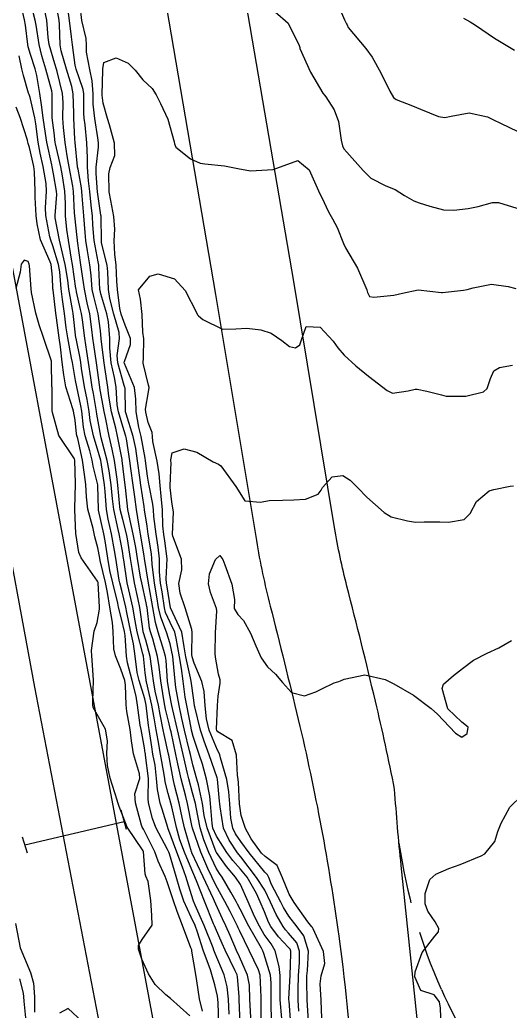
# Model space of a CAD drawing. Header units: metres. Extents: x 298520 to 308411, y 7433745 to 7450750.
# Drawn here: x 300840.9 to 300881.1, y 7447638.3 to 7447719.5 of the extents above; entities that cross this region are included whole.
import ezdxf

# ---------------------------------------------------------------- set-up
doc = ezdxf.new("R2010")
doc.units = ezdxf.units.M
doc.header["$LTSCALE"] = 10
doc.linetypes.add('DASHED', pattern=[0.75, 0.5, -0.25])
for name, color, linetype in [('Curvas de Nivel 1m', 11, 'Continuous'), ('Curvas de Nivel 5m', 15, 'Continuous'), ('Linha Férrea', 251, 'TRACKS'), ('Pórtico', 62, 'Continuous'), ('Vias Primárias', 230, 'Continuous'), ('Vias Secundárias', 230, 'DASHED')]:
    doc.layers.add(name, color=color, linetype=linetype)
doc.linetypes.add('TRACKS', pattern='A,0.15,[130,ltypeshp.shx,S=0.25,R=0,X=0,Y=0],0.15', length=0.3)

msp = doc.modelspace()

# ---------------------------------------------------------------- linework, layer by layer
at = {"layer": 'Curvas de Nivel 1m', "flags": 128}
for points, elevation in [([(300866.846, 7447721.196), (300867.56, 7447719.492), (300867.721, 7447719.182), (300867.765, 7447719.085), (300867.86, 7447718.867), (300869.299, 7447717.165), (300869.832, 7447716.447), (300870.551, 7447715.153), (300871.28, 7447713.663), (300871.568, 7447713.142), (300871.791, 7447712.967), (300873.131, 7447712.465), (300873.784, 7447712.195), (300875.276, 7447711.597), (300875.777, 7447711.499), (300876.309, 7447711.612), (300877.781, 7447711.878), (300879.274, 7447711.549), (300879.776, 7447711.318), (300880.354, 7447711.034), (300881.763, 7447710.359)], 693), ([(300858.111, 7447638.075), (300858.052, 7447639.293), (300857.945, 7447640.316), (300857.683, 7447641.299), (300856.959, 7447643.041), (300856.854, 7447643.311), (300856.786, 7447643.491), (300856.07, 7447645.319), (300855.318, 7447647.009), (300855.183, 7447647.328), (300855.01, 7447647.831), (300854.547, 7447649.335), (300854.284, 7447650.094), (300853.81, 7447651.342), (300853.083, 7447653.328), (300853.074, 7447653.35), (300852.602, 7447654.861), (300852.448, 7447655.36), (300852.224, 7447656.473), (300852.16, 7447657.364), (300852.032, 7447658.474), (300851.859, 7447659.369), (300851.757, 7447659.969), (300851.544, 7447661.374), (300851.505, 7447661.704), (300851.309, 7447663.378), (300851.2, 7447663.883), (300850.728, 7447665.385), (300850.572, 7447666.044), (300850.397, 7447667.388), (300850.26, 7447668.388), (300850.054, 7447669.392), (300849.73, 7447670.955), (300849.642, 7447671.397), (300849.307, 7447672.777), (300849.145, 7447673.402), (300849.098, 7447673.62), (300848.815, 7447675.405), (300848.713, 7447676.043), (300848.461, 7447677.409), (300848.188, 7447678.605), (300848.044, 7447679.413), (300847.945, 7447680.877), (300847.897, 7447681.415), (300847.609, 7447683.241), (300847.574, 7447683.419), (300847.44, 7447683.877), (300846.978, 7447685.427), (300846.721, 7447686.677), (300846.619, 7447687.433), (300846.454, 7447688.397), (300846.257, 7447689.439), (300846.012, 7447690.956), (300845.948, 7447691.444), (300845.888, 7447691.796), (300845.552, 7447693.398), (300845.538, 7447693.45), (300845.318, 7447695.453), (300845.271, 7447695.768), (300844.965, 7447697.456), (300844.873, 7447698.195), (300844.668, 7447699.46), (300844.367, 7447700.738), (300844.207, 7447701.464), (300843.855, 7447703.285), (300843.841, 7447703.468), (300843.971, 7447705.196), (300843.956, 7447705.467), (300843.717, 7447706.903), (300843.609, 7447707.471), (300843.579, 7447707.617), (300843.162, 7447709.476), (300843.049, 7447710.182), (300842.868, 7447711.479), (300842.712, 7447712.553), (300842.599, 7447713.482), (300842.34, 7447714.953), (300842.197, 7447715.486), (300841.83, 7447716.661), (300841.64, 7447717.292), (300841.606, 7447717.494), (300841.419, 7447719.057), (300841.334, 7447719.498), (300841.169, 7447720.205)], 689), ([(300859.897, 7447637.27), (300859.843, 7447638.326), (300859.81, 7447639.271), (300859.761, 7447640.435), (300859.606, 7447641.273), (300858.955, 7447642.752), (300858.699, 7447643.284), (300858.186, 7447644.502), (300857.827, 7447645.297), (300857.554, 7447645.867), (300857, 7447647.064), (300856.896, 7447647.311), (300856.816, 7447647.501), (300855.982, 7447649.321), (300855.052, 7447651.288), (300855.035, 7447651.33), (300855.024, 7447651.36), (300854.45, 7447653.336), (300854.251, 7447654.178), (300854.001, 7447655.341), (300853.631, 7447656.831), (300853.511, 7447657.346), (300853.152, 7447659.288), (300853.139, 7447659.35), (300852.785, 7447660.972), (300852.703, 7447661.357), (300852.448, 7447662.623), (300852.303, 7447663.363), (300852.049, 7447664.529), (300851.895, 7447665.37), (300851.831, 7447665.973), (300851.619, 7447667.374), (300851.263, 7447668.707), (300851.068, 7447669.382), (300851.021, 7447669.637), (300850.784, 7447671.385), (300850.657, 7447672.029), (300850.357, 7447673.39), (300850.152, 7447674.571), (300850.022, 7447675.393), (300849.767, 7447676.987), (300849.687, 7447677.397), (300849.381, 7447678.582), (300849.181, 7447679.402), (300849.144, 7447679.654), (300848.989, 7447681.404), (300848.933, 7447681.89), (300848.705, 7447683.407), (300848.503, 7447684.353), (300848.272, 7447685.412), (300847.956, 7447686.937), (300847.859, 7447687.416), (300847.502, 7447689.37), (300847.497, 7447689.414), (300847.222, 7447691.425), (300847.017, 7447692.897), (300846.936, 7447693.429), (300846.851, 7447694.143), (300846.676, 7447695.434), (300846.475, 7447696.32), (300846.237, 7447697.44), (300846.158, 7447697.992), (300845.956, 7447699.445), (300845.687, 7447701.415), (300845.681, 7447701.45), (300845.679, 7447701.476), (300845.655, 7447701.684), (300845.446, 7447703.452), (300845.431, 7447703.698), (300845.342, 7447705.454), (300845.288, 7447705.874), (300844.984, 7447707.457), (300844.814, 7447708.377), (300844.662, 7447709.461), (300844.525, 7447710.698), (300844.485, 7447711.463), (300844.503, 7447712.746), (300844.44, 7447713.464), (300844.017, 7447715.261), (300843.958, 7447715.469), (300843.82, 7447715.911), (300843.363, 7447717.475), (300843.272, 7447718.053), (300843.155, 7447719.477), (300842.98, 7447720.375)], 691), ([(300860.74, 7447637.407), (300860.72, 7447639.262), (300860.716, 7447639.46), (300860.636, 7447641.263), (300860.51, 7447641.694), (300859.74, 7447643.272), (300858.979, 7447644.857), (300858.85, 7447645.15), (300858.788, 7447645.283), (300858.177, 7447646.474), (300857.749, 7447647.299), (300857.023, 7447648.634), (300856.684, 7447649.313), (300856.351, 7447650.005), (300855.784, 7447651.323), (300855.1, 7447653.312), (300855.096, 7447653.33), (300855.084, 7447653.389), (300854.697, 7447655.334), (300854.562, 7447655.882), (300854.174, 7447657.339), (300853.9, 7447658.584), (300853.742, 7447659.344), (300853.34, 7447661.18), (300853.3, 7447661.349), (300853.178, 7447661.84), (300852.895, 7447663.059), (300852.831, 7447663.355), (300852.742, 7447663.815), (300852.491, 7447665.361), (300852.378, 7447666.507), (300852.24, 7447667.365), (300851.836, 7447668.799), (300851.648, 7447669.374), (300851.577, 7447669.677), (300851.374, 7447671.379), (300851.367, 7447671.453), (300851.297, 7447671.769), (300850.935, 7447673.384), (300850.842, 7447673.863), (300850.597, 7447675.387), (300850.454, 7447676.287), (300850.249, 7447677.391), (300849.908, 7447678.871), (300849.809, 7447679.396), (300849.6, 7447681.209), (300849.576, 7447681.398), (300849.426, 7447682.725), (300849.346, 7447683.401), (300849.327, 7447683.508), (300848.963, 7447685.405), (300848.805, 7447686.071), (300848.458, 7447687.41), (300848.23, 7447688.678), (300848.149, 7447689.414), (300847.908, 7447691.035), (300847.849, 7447691.417), (300847.612, 7447693.36), (300847.607, 7447693.419), (300847.562, 7447694.043), (300847.364, 7447695.423), (300847.004, 7447696.836), (300846.888, 7447697.431), (300846.781, 7447698.599), (300846.685, 7447699.434), (300846.5, 7447700.577), (300846.367, 7447701.439), (300846.298, 7447702.079), (300846.191, 7447703.442), (300846.063, 7447705.079), (300846.031, 7447705.445), (300845.992, 7447705.732), (300845.721, 7447707.285), (300845.686, 7447707.45), (300845.684, 7447707.49), (300845.489, 7447709.453), (300845.466, 7447709.734), (300845.374, 7447711.454), (300845.37, 7447711.861), (300845.313, 7447713.455), (300845.198, 7447714.057), (300844.767, 7447715.46), (300844.336, 7447716.964), (300844.254, 7447717.466), (300844.206, 7447719.12), (300844.172, 7447719.467), (300843.885, 7447720.962)], 692), ([(300861.592, 7447637.253), (300861.56, 7447638.596), (300861.537, 7447639.254), (300861.541, 7447640.64), (300861.486, 7447641.254), (300860.96, 7447643.047), (300860.872, 7447643.261), (300860.759, 7447643.468), (300859.728, 7447645.273), (300858.997, 7447646.657), (300858.787, 7447647.07), (300858.675, 7447647.285), (300858.241, 7447648.065), (300857.534, 7447649.302), (300857.322, 7447649.592), (300857.04, 7447650.025), (300856.437, 7447651.316), (300856.031, 7447652.358), (300855.733, 7447653.323), (300855.399, 7447655.026), (300855.347, 7447655.328), (300855.112, 7447656.209), (300854.796, 7447657.333), (300854.686, 7447657.778), (300854.337, 7447659.338), (300854.091, 7447660.413), (300853.875, 7447661.343), (300853.448, 7447663.089), (300853.393, 7447663.348), (300853.208, 7447664.335), (300853.064, 7447665.352), (300852.929, 7447667.044), (300852.882, 7447667.355), (300852.751, 7447667.857), (300852.285, 7447669.365), (300852.055, 7447670.143), (300851.846, 7447671.372), (300851.773, 7447671.848), (300851.496, 7447673.377), (300851.328, 7447674.366), (300851.167, 7447675.382), (300851.131, 7447675.596), (300850.841, 7447677.385), (300850.72, 7447678.039), (300850.499, 7447679.389), (300850.36, 7447680.434), (300850.229, 7447681.392), (300850.058, 7447682.762), (300849.972, 7447683.395), (300849.679, 7447685.178), (300849.627, 7447685.398), (300849.468, 7447685.916), (300849.022, 7447687.405), (300848.924, 7447687.97), (300848.834, 7447689.407), (300848.703, 7447690.22), (300848.443, 7447691.411), (300848.314, 7447692.644), (300848.323, 7447693.412), (300848.22, 7447694.767), (300848.073, 7447695.415), (300847.599, 7447697.066), (300847.522, 7447697.341), (300847.504, 7447697.421), (300847.431, 7447699.233), (300847.411, 7447699.423), (300847.364, 7447699.687), (300847.051, 7447701.429), (300846.939, 7447702.704), (300846.896, 7447703.432), (300846.805, 7447704.314), (300846.677, 7447705.435), (300846.58, 7447706.306), (300846.496, 7447707.438), (300846.485, 7447708.193), (300846.438, 7447709.44), (300846.299, 7447710.908), (300846.231, 7447711.443), (300846.194, 7447711.861), (300846.185, 7447713.444), (300846.143, 7447713.791), (300845.806, 7447714.76), (300845.565, 7447715.452), (300845.482, 7447715.789), (300845.253, 7447717.456), (300845.188, 7447718.118), (300845.016, 7447719.458), (300844.882, 7447720.456)], 693), ([(300862.425, 7447637.709), (300862.285, 7447639.246), (300862.281, 7447639.885), (300862.286, 7447641.246), (300862.207, 7447641.984), (300861.886, 7447643.251), (300861.542, 7447643.825), (300860.976, 7447644.606), (300860.588, 7447645.264), (300860.183, 7447646.076), (300859.652, 7447647.274), (300859.024, 7447648.677), (300858.631, 7447649.286), (300857.896, 7447650.152), (300857.065, 7447651.31), (300857.053, 7447651.332), (300856.29, 7447653.318), (300856.069, 7447654.34), (300855.932, 7447655.322), (300855.589, 7447656.854), (300855.467, 7447657.327), (300855.14, 7447658.494), (300854.923, 7447659.332), (300854.854, 7447659.635), (300854.449, 7447661.337), (300854.229, 7447662.293), (300854.013, 7447663.342), (300853.744, 7447664.816), (300853.676, 7447665.345), (300853.526, 7447667.061), (300853.482, 7447667.348), (300853.259, 7447668.396), (300852.961, 7447669.355), (300852.496, 7447670.573), (300852.32, 7447671.365), (300852.185, 7447672.25), (300851.991, 7447673.37), (300851.799, 7447674.91), (300851.771, 7447675.374), (300851.733, 7447675.761), (300851.47, 7447677.378), (300851.373, 7447678.026), (300851.176, 7447679.382), (300851.138, 7447679.64), (300850.867, 7447681.385), (300850.78, 7447682.026), (300850.602, 7447683.388), (300850.449, 7447684.389), (300850.227, 7447685.392), (300849.652, 7447687.228), (300849.617, 7447687.399), (300849.568, 7447689.334), (300849.558, 7447689.399), (300849.505, 7447689.57), (300848.992, 7447691.405), (300848.937, 7447692.008), (300849.117, 7447693.404), (300849.077, 7447693.888), (300848.664, 7447695.409), (300848.334, 7447696.674), (300848.225, 7447697.414), (300848.162, 7447698.87), (300848.1, 7447699.415), (300847.65, 7447701.245), (300847.629, 7447701.42), (300847.606, 7447703.354), (300847.603, 7447703.421), (300847.593, 7447703.503), (300847.319, 7447705.426), (300847.196, 7447706.906), (300847.201, 7447707.428), (300847.384, 7447709.07), (300847.399, 7447709.425), (300847.344, 7447709.831), (300847.081, 7447711.43), (300846.958, 7447712.605), (300846.948, 7447713.433), (300846.876, 7447714.507), (300846.68, 7447715.437), (300846.409, 7447716.866), (300846.406, 7447717.442), (300846.38, 7447717.973), (300846.018, 7447719.448), (300845.881, 7447720.658)], 694), ([(300861.877, 7447720.156), (300862.943, 7447719.239), (300863.845, 7447717.414), (300863.889, 7447717.23), (300863.906, 7447717.165), (300864.774, 7447715.22), (300865.796, 7447713.507), (300865.925, 7447713.339), (300866.023, 7447713.207), (300866.713, 7447712.127), (300867.077, 7447711.19), (300867.286, 7447709.651), (300867.392, 7447709.185), (300867.509, 7447708.952), (300867.738, 7447708.666), (300869.078, 7447707.166), (300869.713, 7447706.524), (300870.945, 7447705.907), (300871.7, 7447705.609), (300872.485, 7447705.128), (300873.242, 7447704.67), (300873.687, 7447704.508), (300874.55, 7447704.235), (300875.681, 7447703.943), (300876.526, 7447703.922), (300877.683, 7447704.049), (300878.528, 7447704.208), (300879.688, 7447704.532), (300880.186, 7447704.537), (300881.684, 7447704.088)], 694), ([(300877.31, 7447719.63), (300877.867, 7447719.351), (300878.294, 7447719.056), (300879.852, 7447717.998), (300881.487, 7447717.024)], 692), ([(300857.265, 7447637.304), (300857.204, 7447639.01), (300857.189, 7447639.306), (300857.158, 7447639.549), (300856.925, 7447640.478), (300856.687, 7447641.312), (300856.563, 7447641.69), (300855.985, 7447643.32), (300855.512, 7447644.79), (300855.312, 7447645.327), (300854.99, 7447646.023), (300854.388, 7447647.336), (300854.051, 7447648.306), (300853.753, 7447649.343), (300853.202, 7447651.198), (300853.152, 7447651.349), (300853.056, 7447651.559), (300852.101, 7447653.365), (300851.821, 7447654.1), (300851.497, 7447655.374), (300851.473, 7447655.741), (300851.488, 7447657.375), (300851.253, 7447659.276), (300851.235, 7447659.379), (300851.222, 7447659.448), (300851.158, 7447659.879), (300850.879, 7447661.383), (300850.812, 7447661.748), (300850.597, 7447663.386), (300850.472, 7447664.119), (300850.145, 7447665.391), (300849.777, 7447666.855), (300849.698, 7447667.395), (300849.572, 7447669.094), (300849.52, 7447669.398), (300849.283, 7447670.438), (300849.046, 7447671.402), (300848.971, 7447671.728), (300848.558, 7447673.408), (300848.333, 7447674.405), (300848.161, 7447675.412), (300847.949, 7447676.822), (300847.836, 7447677.415), (300847.392, 7447679.356), (300847.382, 7447679.42), (300847.34, 7447681.349), (300847.327, 7447681.421), (300846.953, 7447682.952), (300846.865, 7447683.429), (300846.676, 7447684.2), (300846.307, 7447685.437), (300846.168, 7447686.138), (300846.02, 7447687.442), (300845.945, 7447687.901), (300845.612, 7447689.448), (300845.511, 7447689.966), (300845.256, 7447691.453), (300845.188, 7447691.801), (300844.871, 7447693.457), (300844.746, 7447694.277), (300844.612, 7447695.46), (300844.453, 7447696.603), (300844.34, 7447697.463), (300844.22, 7447698.861), (300844.118, 7447699.465), (300843.646, 7447700.997), (300843.477, 7447701.472), (300843.408, 7447701.72), (300843.083, 7447703.476), (300843.039, 7447704.12), (300843.119, 7447705.476), (300843.092, 7447706.094), (300842.852, 7447707.479), (300842.621, 7447708.594), (300842.457, 7447709.483), (300842.256, 7447710.995), (300842.177, 7447711.486), (300841.789, 7447713.134), (300841.701, 7447713.4), (300841.666, 7447713.492), (300841.26, 7447714.951), (300841.111, 7447715.501), (300840.879, 7447716.55)], 688), ([(300855.907, 7447638.311), (300855.672, 7447639.322), (300855.454, 7447640.798), (300855.36, 7447641.326), (300855.052, 7447643.238), (300855.032, 7447643.329), (300854.965, 7447643.514), (300854.271, 7447645.337), (300853.846, 7447646.49), (300853.531, 7447647.345), (300853.026, 7447648.901), (300852.846, 7447649.353), (300852.292, 7447650.608), (300852.004, 7447651.366), (300851.08, 7447653.209), (300850.986, 7447653.381), (300850.921, 7447653.545), (300850.417, 7447655.387), (300850.385, 7447656.113), (300850.773, 7447657.383), (300850.751, 7447657.762), (300850.277, 7447659.389), (300850.106, 7447660.448), (300849.978, 7447661.392), (300849.717, 7447662.865), (300849.667, 7447663.395), (300849.61, 7447665.003), (300849.54, 7447665.397), (300849.232, 7447666.333), (300848.793, 7447667.405), (300848.665, 7447667.992), (300848.608, 7447669.407), (300848.537, 7447670.15), (300848.321, 7447671.41), (300848.125, 7447672.591), (300847.963, 7447673.413), (300847.544, 7447675.214), (300847.505, 7447675.418), (300847.351, 7447676.26), (300847.092, 7447677.156), (300847.036, 7447677.425), (300846.945, 7447677.851), (300846.518, 7447679.433), (300846.401, 7447680.433), (300846.356, 7447681.436), (300846.26, 7447682.276), (300846.096, 7447683.44), (300845.695, 7447685.21), (300845.625, 7447685.448), (300845.603, 7447685.586), (300845.476, 7447686.713), (300845.358, 7447687.451), (300845.301, 7447687.635), (300844.724, 7447689.458), (300844.546, 7447690.431), (300844.428, 7447691.461), (300844.273, 7447692.736), (300844.175, 7447693.464), (300843.953, 7447695.091), (300843.908, 7447695.467), (300843.674, 7447697.398), (300843.665, 7447697.469), (300843.612, 7447698.423), (300843.505, 7447699.471), (300843.424, 7447699.674), (300842.629, 7447701.48), (300842.357, 7447702.792), (300842.295, 7447703.484), (300842.215, 7447704.965), (300842.211, 7447705.485), (300842.154, 7447707.05), (300842.094, 7447707.486), (300841.738, 7447709.045), (300841.623, 7447709.373), (300841.6, 7447709.492), (300841.58, 7447709.658), (300840.965, 7447711.502), (300840.634, 7447712.36)], 687), ([(300854.892, 7447637.941), (300853.285, 7447639.346), (300852.916, 7447639.642), (300852.047, 7447640.486), (300851.499, 7447641.372), (300850.951, 7447642.583), (300850.666, 7447643.383), (300850.661, 7447643.688), (300850.971, 7447644.179), (300851.792, 7447645.368), (300851.773, 7447646.151), (300851.682, 7447647.37), (300851.455, 7447648.946), (300851.279, 7447649.376), (300851.228, 7447649.57), (300851.077, 7447651.38), (300851.054, 7447651.44), (300849.75, 7447653.393), (300849.1, 7447655.066), (300849.013, 7447655.312), (300848.977, 7447655.401), (300848.923, 7447655.583), (300848.352, 7447657.408), (300848.124, 7447658.424), (300848.085, 7447659.411), (300848.121, 7447660.452), (300847.963, 7447661.412), (300847.187, 7447662.801), (300846.965, 7447663.198), (300846.927, 7447663.424), (300846.94, 7447663.681), (300846.993, 7447665.423), (300846.886, 7447667.072), (300846.845, 7447667.426), (300846.826, 7447667.85), (300847.046, 7447669.423), (300847.28, 7447670.158), (300847.483, 7447671.226), (300847.486, 7447671.418), (300847.363, 7447673.369), (300847.356, 7447673.42), (300847.315, 7447673.533), (300845.982, 7447675.44), (300845.785, 7447675.881), (300845.549, 7447677.447), (300845.457, 7447679.384), (300845.448, 7447679.449), (300845.443, 7447679.498), (300845.502, 7447681.449), (300845.501, 7447681.536), (300845.46, 7447683.45), (300845.435, 7447683.563), (300844.134, 7447685.463), (300843.615, 7447687.336), (300843.605, 7447687.469), (300843.585, 7447689.386), (300843.583, 7447689.469), (300843.543, 7447691.459), (300843.534, 7447691.546), (300842.879, 7447693.477), (300842.536, 7447694.513), (300842.247, 7447695.483), (300841.916, 7447697.17), (300841.881, 7447697.487), (300841.742, 7447699.368), (300841.723, 7447699.489), (300841.626, 7447699.721), (300841.303, 7447699.82), (300841.066, 7447699.498), (300840.969, 7447698.852), (300840.629, 7447697.505)], 686), ([(300863.816, 7447638.31), (300863.755, 7447639.227), (300863.752, 7447640.058), (300863.794, 7447641.227), (300863.864, 7447642.312), (300863.884, 7447643.226), (300863.65, 7447643.91), (300862.978, 7447644.693), (300862.716, 7447644.969), (300862.519, 7447645.237), (300861.971, 7447646.224), (300861.495, 7447647.253), (300861.017, 7447648.217), (300860.355, 7447649.267), (300859.05, 7447650.96), (300858.904, 7447651.135), (300858.79, 7447651.284), (300858.094, 7447652.325), (300857.632, 7447653.302), (300857.356, 7447655.049), (300857.34, 7447655.306), (300857.322, 7447655.524), (300857.15, 7447657.31), (300857.125, 7447657.419), (300856.461, 7447659.317), (300856.056, 7447660.429), (300855.76, 7447661.324), (300855.284, 7447663.237), (300855.27, 7447663.329), (300855.2, 7447663.793), (300854.997, 7447665.332), (300854.949, 7447665.61), (300854.552, 7447667.337), (300854.43, 7447668.164), (300854.213, 7447669.341), (300853.293, 7447671.35), (300853.018, 7447673.062), (300852.97, 7447673.355), (300852.95, 7447673.723), (300853.011, 7447675.355), (300852.839, 7447676.839), (300852.745, 7447677.359), (300852.679, 7447678.054), (300852.636, 7447679.361), (300852.54, 7447680.499), (300852.449, 7447681.364), (300852.377, 7447682.32), (300852.21, 7447683.368), (300851.852, 7447684.979), (300851.831, 7447685.374), (300851.807, 7447685.715), (300851.474, 7447686.515), (300851.264, 7447687.382), (300851.257, 7447687.611), (300851.5, 7447689.049), (300851.547, 7447689.379), (300851.506, 7447689.583), (300851.065, 7447691.385), (300851.071, 7447691.851), (300851.099, 7447693.385), (300851.03, 7447693.916), (300850.974, 7447695.379), (300850.837, 7447696.623), (300850.664, 7447697.384), (300851.614, 7447698.503), (300852.284, 7447698.695), (300853.612, 7447698.291), (300854.487, 7447697.341), (300855.447, 7447695.468), (300855.518, 7447695.331), (300855.582, 7447695.255), (300855.953, 7447694.949), (300857.566, 7447694.174), (300858.659, 7447694.197), (300859.567, 7447694.248), (300860.709, 7447694.126), (300861.562, 7447693.851), (300862.421, 7447693.247), (300863.062, 7447692.751), (300863.547, 7447692.639), (300863.887, 7447692.889), (300864.015, 7447693.225), (300864.41, 7447694.382), (300865.57, 7447694.344), (300866.631, 7447693.194), (300867.004, 7447692.645), (300867.542, 7447692.042), (300868.48, 7447691.171), (300869.52, 7447690.326), (300871.069, 7447689.144), (300871.501, 7447688.938), (300872.776, 7447689.121), (300873.349, 7447689.268), (300873.505, 7447689.269), (300874.314, 7447689.102), (300875.5, 7447688.779), (300875.902, 7447688.683), (300877.499, 7447688.676), (300878.948, 7447689.048), (300879.252, 7447689.299), (300879.519, 7447690.14), (300879.802, 7447690.764), (300880.266, 7447691.033), (300881.342, 7447691.215)], 696), ([(300864.597, 7447637.504), (300864.504, 7447639.216), (300864.464, 7447640.752), (300864.471, 7447641.217), (300864.515, 7447641.641), (300864.618, 7447643.215), (300864.235, 7447644.48), (300863.692, 7447645.223), (300862.992, 7447646.09), (300862.562, 7447646.8), (300862.336, 7447647.24), (300861.588, 7447648.688), (300861.347, 7447649.255), (300861.245, 7447649.467), (300861.037, 7447649.71), (300859.75, 7447651.273), (300859.062, 7447652.201), (300858.617, 7447652.835), (300858.404, 7447653.29), (300858.255, 7447654.123), (300858.161, 7447655.294), (300858.092, 7447656.275), (300857.927, 7447657.298), (300857.393, 7447659.062), (300857.345, 7447659.307), (300857.298, 7447659.452), (300857.157, 7447659.689), (300856.46, 7447661.317), (300856.242, 7447662.259), (300856.152, 7447663.32), (300856.044, 7447664.488), (300855.865, 7447665.324), (300855.238, 7447666.802), (300855.069, 7447667.332), (300855.045, 7447667.533), (300855.07, 7447669.332), (300855.044, 7447669.564), (300854.501, 7447671.338), (300854.087, 7447672.561), (300853.991, 7447673.343), (300854.223, 7447674.448), (300854.187, 7447675.342), (300853.487, 7447677.223), (300853.448, 7447677.349), (300853.535, 7447679.205), (300853.522, 7447679.349), (300853.4, 7447680.042), (300853.265, 7447681.205), (300853.26, 7447681.352), (300853.34, 7447683.259), (300853.332, 7447683.352), (300853.32, 7447683.467), (300853.443, 7447684.035), (300854.414, 7447684.375), (300855.445, 7447684.109), (300856.805, 7447683.309), (300857.241, 7447683.113), (300857.43, 7447682.979), (300858.644, 7447681.288), (300859.395, 7447680.109), (300860.664, 7447679.997), (300861.396, 7447680.134), (300862.478, 7447680.162), (300863.397, 7447680.185), (300864.372, 7447680.246), (300865.405, 7447680.665), (300865.637, 7447680.981), (300865.765, 7447681.206), (300866.543, 7447682.077), (300867.423, 7447682.191), (300868.036, 7447681.798), (300868.639, 7447681.172), (300869.402, 7447680.411), (300870.802, 7447679.146), (300871.38, 7447678.812), (300872.728, 7447678.472), (300873.376, 7447678.37), (300874.1, 7447678.378), (300875.376, 7447678.387), (300876.097, 7447678.361), (300877.378, 7447678.59), (300877.856, 7447679.063), (300878.393, 7447680.06), (300879.411, 7447680.92), (300879.496, 7447680.955), (300879.813, 7447681.036), (300881.129, 7447681.31), (300881.416, 7447681.344)], 697), ([(300865.735, 7447637.201), (300865.674, 7447638.43), (300865.637, 7447639.203), (300865.571, 7447640.559), (300865.658, 7447641.203), (300865.939, 7447642.21), (300865.842, 7447643.201), (300864.981, 7447645.056), (300864.927, 7447645.155), (300864.888, 7447645.211), (300864.562, 7447645.64), (300863.429, 7447647.226), (300863.013, 7447647.886), (300862.478, 7447649.238), (300862.033, 7447650.235), (300861.05, 7447650.989), (300860.748, 7447651.263), (300859.917, 7447652.419), (300859.433, 7447653.276), (300859.089, 7447654.336), (300858.966, 7447655.282), (300858.88, 7447657.043), (300858.848, 7447657.284), (300858.778, 7447657.635), (300858.717, 7447659.287), (300858.342, 7447660.47), (300857.172, 7447661.202), (300857.096, 7447661.311), (300857.08, 7447661.404), (300857.148, 7447663.31), (300857.151, 7447663.353), (300857.205, 7447664.12), (300857.364, 7447665.165), (300857.38, 7447665.308), (300857.362, 7447665.446), (300857.229, 7447665.914), (300856.98, 7447667.313), (300856.961, 7447667.599), (300856.985, 7447669.313), (300857.095, 7447671.107), (300857.079, 7447671.303), (300856.589, 7447672.594), (300856.41, 7447673.314), (300856.498, 7447674.14), (300856.993, 7447675.305), (300857.346, 7447675.635), (300857.592, 7447675.298), (300857.751, 7447674.882), (300858.315, 7447673.29), (300858.548, 7447672.04), (300858.506, 7447671.288), (300858.805, 7447670.805), (300859.283, 7447670.307), (300859.841, 7447669.274), (300860.296, 7447668.231), (300860.732, 7447667.265), (300861.235, 7447666.511), (300861.895, 7447665.916), (300862.483, 7447665.241), (300863.211, 7447664.421), (300864.274, 7447664.153), (300865.212, 7447664.462), (300865.715, 7447664.705), (300866.722, 7447665.195), (300867.092, 7447665.324), (300867.225, 7447665.366), (300867.534, 7447665.493), (300869.23, 7447665.86), (300870.882, 7447665.488), (300871.225, 7447665.305), (300871.336, 7447665.25), (300871.593, 7447665.134), (300873.209, 7447664.19), (300874.656, 7447663.095), (300875.188, 7447662.634), (300876.667, 7447661.075), (300877.17, 7447660.748), (300877.626, 7447661.063), (300877.699, 7447661.583), (300877.182, 7447661.982), (300876.031, 7447663.082), (300875.553, 7447664.751), (300875.677, 7447665.085), (300876.506, 7447665.801), (300877.236, 7447666.371), (300878.138, 7447667.057), (300879.249, 7447667.63), (300880.217, 7447668.067), (300881.259, 7447668.676)], 698), ([(300875.492, 7447637.084), (300875.442, 7447638.548), (300875.337, 7447639.086), (300874.918, 7447639.639), (300873.814, 7447639.998), (300873.315, 7447641.114), (300873.345, 7447641.522), (300873.913, 7447643.106), (300874.974, 7447644.463), (300875.258, 7447644.807), (300875.282, 7447645.087), (300874.988, 7447645.638), (300874.395, 7447646.498), (300874.184, 7447647.102), (300874.165, 7447647.953), (300874.544, 7447649.097), (300875.037, 7447649.533), (300876.125, 7447649.997), (300877.045, 7447650.32), (300878.772, 7447651.044), (300879.054, 7447651.197), (300879.883, 7447652.213), (300880.125, 7447653.029), (300880.402, 7447653.708), (300881.103, 7447655.02), (300882.116, 7447656.007)], 699), ([(300840.596, 7447645.504), (300840.963, 7447643.5), (300841.816, 7447641.487), (300842.057, 7447640.616), (300842.138, 7447639.482), (300842.152, 7447638.223)], 686), ([(300840.927, 7447640.952), (300841.217, 7447639.797), (300841.252, 7447639.495), (300841.276, 7447639.126), (300841.434, 7447637.492)], 687)]:
    msp.add_lwpolyline(points, dxfattribs=dict(at, elevation=elevation))
at = {"layer": 'Curvas de Nivel 5m', "flags": 128}
for points, elevation in [([(300859.019, 7447637.279), (300858.932, 7447639.26), (300858.931, 7447639.28), (300858.915, 7447639.503), (300858.785, 7447641.136), (300858.751, 7447641.283), (300858.598, 7447641.625), (300857.784, 7447643.298), (300857.529, 7447643.862), (300856.981, 7447645.118), (300856.901, 7447645.311), (300856.835, 7447645.461), (300856.074, 7447647.319), (300855.49, 7447648.862), (300855.296, 7447649.327), (300855.038, 7447649.887), (300854.433, 7447651.336), (300854.066, 7447652.342), (300853.781, 7447653.343), (300853.394, 7447655.053), (300853.329, 7447655.348), (300853.111, 7447656.15), (300852.858, 7447657.091), (300852.828, 7447657.354), (300852.79, 7447657.693), (300852.484, 7447659.36), (300852.276, 7447660.476), (300852.116, 7447661.366), (300851.985, 7447662.172), (300851.776, 7447663.371), (300851.318, 7447665.282), (300851.3, 7447665.379), (300851.291, 7447665.446), (300851.229, 7447666.037), (300851.077, 7447667.382), (300851.036, 7447667.593), (300850.572, 7447669.387), (300850.387, 7447670.284), (300850.198, 7447671.391), (300849.874, 7447672.827), (300849.755, 7447673.396), (300849.464, 7447675.276), (300849.445, 7447675.399), (300849.349, 7447675.983), (300849.097, 7447677.403), (300849.015, 7447677.757), (300848.641, 7447679.408), (300848.538, 7447680.272), (300848.436, 7447681.41), (300848.281, 7447682.555), (300848.118, 7447683.413), (300847.622, 7447685.257), (300847.583, 7447685.419), (300847.469, 7447686.02), (300847.262, 7447687.205), (300847.227, 7447687.424), (300846.973, 7447688.903), (300846.876, 7447689.429), (300846.756, 7447690.19), (300846.584, 7447691.434), (300846.447, 7447692.341), (300846.265, 7447693.439), (300846.077, 7447694.941), (300846.007, 7447695.444), (300845.932, 7447695.79), (300845.601, 7447697.229), (300845.557, 7447697.45), (300845.548, 7447697.506), (300845.261, 7447699.454), (300845.19, 7447699.894), (300844.932, 7447701.457), (300844.791, 7447702.329), (300844.683, 7447703.46), (300844.683, 7447704.465), (300844.63, 7447705.461), (300844.443, 7447706.736), (300844.296, 7447707.464), (300843.874, 7447709.337), (300843.849, 7447709.469), (300843.754, 7447710.239), (300843.601, 7447711.472), (300843.587, 7447711.659), (300843.605, 7447713.472), (300843.577, 7447713.69), (300843.078, 7447715.477), (300842.756, 7447716.554), (300842.518, 7447717.483), (300842.278, 7447719.066), (300842.209, 7447719.487), (300841.882, 7447720.735)], 690), ([(300863.165, 7447637.236), (300863.011, 7447639.139), (300863.003, 7447639.239), (300863.005, 7447639.33), (300863.117, 7447641.237), (300863.159, 7447643.038), (300863.153, 7447643.237), (300863.106, 7447643.379), (300862.966, 7447643.541), (300862.147, 7447644.415), (300861.521, 7447645.252), (300861.332, 7447645.6), (300860.995, 7447646.441), (300860.659, 7447647.263), (300860.335, 7447647.945), (300859.571, 7447649.275), (300859.04, 7447649.951), (300858.406, 7447650.649), (300857.924, 7447651.297), (300857.575, 7447651.819), (300857.066, 7447652.65), (300856.779, 7447653.313), (300856.705, 7447653.687), (300856.585, 7447655.315), (300856.51, 7447655.915), (300856.255, 7447657.319), (300855.916, 7447658.547), (300855.65, 7447659.325), (300855.168, 7447660.817), (300855.029, 7447661.331), (300854.989, 7447661.518), (300854.631, 7447663.336), (300854.512, 7447664.028), (300854.344, 7447665.339), (300854.207, 7447666.366), (300854.023, 7447667.342), (300853.754, 7447668.857), (300853.644, 7447669.346), (300853.281, 7447670.147), (300852.9, 7447670.967), (300852.804, 7447671.357), (300852.602, 7447672.656), (300852.482, 7447673.362), (300852.401, 7447674.29), (300852.391, 7447675.364), (300852.289, 7447676.303), (300852.111, 7447677.369), (300851.933, 7447678.823), (300851.898, 7447679.372), (300851.849, 7447679.825), (300851.541, 7447681.378), (300851.52, 7447681.484), (300851.42, 7447682.123), (300851.246, 7447683.382), (300851.216, 7447683.603), (300850.889, 7447685.386), (300850.712, 7447686.146), (300850.474, 7447687.39), (300850.444, 7447688.439), (300850.338, 7447689.392), (300849.532, 7447691.345), (300849.511, 7447691.4), (300849.511, 7447691.422), (300849.534, 7447691.528), (300850.029, 7447692.914), (300850.008, 7447693.395), (300849.569, 7447694.488), (300849.247, 7447695.403), (300849.141, 7447695.85), (300848.94, 7447697.407), (300848.904, 7447698.113), (300848.836, 7447699.408), (300848.737, 7447700.309), (300848.686, 7447701.41), (300848.723, 7447702.349), (300848.657, 7447703.41), (300848.393, 7447704.712), (300848.282, 7447705.414), (300848.238, 7447706.895), (300848.354, 7447707.414), (300848.741, 7447708.402), (300848.707, 7447709.41), (300848.288, 7447710.892), (300848.137, 7447711.416), (300847.785, 7447712.666), (300847.697, 7447713.327), (300847.695, 7447713.421), (300847.753, 7447715.362), (300847.748, 7447715.421), (300847.74, 7447715.496), (300847.822, 7447716.01), (300848.844, 7447716.393), (300849.821, 7447715.968), (300850.406, 7447715.391), (300851.021, 7447714.598), (300851.798, 7447713.875), (300852.126, 7447713.367), (300852.488, 7447712.661), (300853.079, 7447711.357), (300853.591, 7447709.506), (300853.62, 7447709.351), (300853.74, 7447709.083), (300854.946, 7447708.122), (300855.727, 7447707.762), (300856.104, 7447707.702), (300857.725, 7447707.544), (300858.948, 7447707.288), (300859.722, 7447707.155), (300859.856, 7447707.143), (300861.723, 7447707.26), (300863.731, 7447707.994), (300864.674, 7447707.22), (300865.419, 7447705.491), (300865.553, 7447705.211), (300865.69, 7447704.949), (300866.248, 7447703.771), (300866.564, 7447703.197), (300866.963, 7447702.488), (300867.488, 7447701.182), (300867.648, 7447700.836), (300868.616, 7447699.17), (300869.377, 7447697.39), (300869.449, 7447697.162), (300869.6, 7447696.844), (300869.973, 7447696.783), (300871.601, 7447696.96), (300872.31, 7447697.129), (300873.606, 7447697.401), (300875.514, 7447697.18), (300875.604, 7447697.177), (300877.317, 7447697.361), (300877.606, 7447697.418), (300878.112, 7447697.567), (300879.611, 7447697.842), (300880.98, 7447697.656), (300881.608, 7447697.493)], 695), ([(300846.08, 7447637.438), (300844.899, 7447638.541), (300844.195, 7447638.155)], 685)]:
    msp.add_lwpolyline(points, dxfattribs=dict(at, elevation=elevation))
at = {"layer": 'Linha Férrea', "flags": 128}
for points in [[(298729.261, 7450749.95), (298734.809, 7450730.65), (298742.343, 7450703.451), (298750.119, 7450676.237), (298757.889, 7450649.199), (298765.189, 7450623.712), (298769.985, 7450606.424), (298776.494, 7450583.287), (298783.055, 7450560.248), (298788.164, 7450542.214), (298793.821, 7450521.584), (298798.125, 7450506.606), (298804.386, 7450484.418), (298809.295, 7450466.837), (298814.551, 7450448.858), (298819.559, 7450431.225), (298826.267, 7450408.649), (298831.926, 7450389.314), (298837.135, 7450370.779), (298842.092, 7450352.398), (298847.802, 7450331.823), (298852.149, 7450316.412), (298858.34, 7450294.769), (298862.969, 7450278.965), (298867.952, 7450260.088), (298870.924, 7450249.95), (298873.722, 7450238.982), (298878.355, 7450222.697), (298882.025, 7450210.358), (298885.603, 7450197.651), (298890.189, 7450181.049), (298894.637, 7450166.006), (298898.995, 7450149.812), (298904.361, 7450131.79), (298908.122, 7450117.709), (298911.93, 7450103.946), (298916.104, 7450089.039), (298920.554, 7450073.399), (298923.212, 7450064.319), (298926.468, 7450052.577), (298930.321, 7450038.956), (298934.723, 7450023.223), (298938.252, 7450011.622), (298941.509, 7449999.193), (298944.399, 7449989.651), (298947.701, 7449977.682), (298952.335, 7449961.49), (298956.967, 7449946.581), (298961.92, 7449929.017), (298965.909, 7449915.258), (298970.082, 7449900.905), (298973.936, 7449887.787), (298977.788, 7449874.853), (298981.549, 7449862.469), (298986.366, 7449847.197), (298989.852, 7449836.37), (298994.575, 7449822.337), (298999.437, 7449807.292), (299004.068, 7449794.269), (299008.7, 7449781.657), (299013.057, 7449770.328), (299018.285, 7449757.718), (299022.322, 7449748.037), (299026.817, 7449737.63), (299031.861, 7449726.852), (299036.814, 7449716.896), (299043.096, 7449705.205), (299047.821, 7449696.534), (299054.335, 7449685.572), (299060.664, 7449675.852), (299069.469, 7449663.104), (299077.541, 7449652.872), (299085.429, 7449643.336), (299089.832, 7449637.784), (299098.728, 7449628.561), (299107.993, 7449618.793), (299117.442, 7449610.031), (299127.077, 7449601.223), (299138.453, 7449591.782), (299150.409, 7449582.651), (299162.779, 7449573.982), (299174.004, 7449567.002), (299185.962, 7449560.295), (299199.698, 7449553.222), (299213.253, 7449547.024), (299227.033, 7449541.5), (299241.999, 7449536.525), (299258.424, 7449531.831), (299277.224, 7449527.814), (299295.935, 7449525.032), (299311.589, 7449523.57), (299326.876, 7449522.883), (299340.975, 7449522.747), (299353.572, 7449523.111), (299369.274, 7449524.069), (299382.826, 7449525.211), (299396.609, 7449526.717), (299414.178, 7449529.501), (299430.969, 7449532.603), (299440.142, 7449534.839), (299451.094, 7449537.487), (299469.666, 7449542.917), (299486.963, 7449547.755), (299510.376, 7449554.83), (299531.414, 7449561.037), (299544.903, 7449564.894), (299559.186, 7449569.068), (299590.197, 7449576.665), (299616.417, 7449582.259), (299645.03, 7449585.805), (299675.251, 7449587.635), (299705.522, 7449586.259), (299732.882, 7449582.825), (299762.581, 7449576.088), (299791.888, 7449566.944), (299816.217, 7449556.896), (299840.774, 7449544.781), (299859.676, 7449534.387), (299878.529, 7449521.308), (299897.376, 7449507.135), (299919.538, 7449486.991), (299927.658, 7449478.626), (299947.133, 7449456.962), (299961.499, 7449437.961), (299971.137, 7449424.784), (299981.869, 7449408.322), (299997.595, 7449383.682), (300016.228, 7449354.96), (300035.864, 7449324.687), (300055.136, 7449295.587), (300073.232, 7449268.397), (300085.868, 7449249.95), (300089.501, 7449244.778), (300101.211, 7449227.647), (300111.197, 7449214.14), (300124.752, 7449194.736), (300135.909, 7449179.759), (300148.296, 7449162.129), (300160.805, 7449144.566), (300173.129, 7449128.481), (300185.523, 7449112.088), (300198.402, 7449095.758), (300207.462, 7449083.98), (300220.094, 7449068.515), (300233.468, 7449051.744), (300246.778, 7449035.349), (300263.478, 7449015.076), (300277.526, 7448998.444), (300292.814, 7448981.501), (300306.688, 7448964.856), (300324.623, 7448944.393), (300340.398, 7448926.517), (300357.9, 7448907.843), (300372.755, 7448891.817), (300392.041, 7448871.054), (300410.717, 7448852.066), (300427.475, 7448834.137), (300439.245, 7448822.858), (300454.898, 7448806.525), (300473.448, 7448788.164), (300493.111, 7448768.808), (300511.705, 7448749.95), (300518.198, 7448743.612), (300525.672, 7448735.984), (300530.889, 7448730.361), (300538.141, 7448723.284), (300543.771, 7448717.624), (300548.924, 7448711.903), (300554.778, 7448706.093), (300562.444, 7448698.573), (300570.483, 7448690.198), (300580.06, 7448680.508), (300590.013, 7448670.628), (300599.102, 7448661.391), (300608.565, 7448651.702), (300616.68, 7448643.32), (300625.581, 7448633.859), (300633.62, 7448625.859), (300641.21, 7448617.858), (300649.582, 7448609.897), (300659.386, 7448599.72), (300667.387, 7448591.231), (300676.098, 7448582.784), (300683.871, 7448574.669), (300691.725, 7448567.153), (300703.33, 7448554.876), (300711.744, 7448546.351), (300718.093, 7448539.767), (300726.506, 7448530.983), (300733.153, 7448523.695), (300741.152, 7448514.418), (300747.426, 7448507.242), (300750.054, 7448504.018), (300758.169, 7448493.99), (300764.854, 7448485.238), (300772.251, 7448475.55), (300781.114, 7448462.855), (300788.178, 7448452.147), (300795.99, 7448439.115), (300802.712, 7448427.661), (300809.137, 7448414.665), (300814.959, 7448402.42), (300819.763, 7448391.601), (300824.722, 7448378.533), (300829.079, 7448366.59), (300833.249, 7448353.858), (300836.592, 7448342.438), (300839.822, 7448330.572), (300842.678, 7448317.912), (300845.758, 7448304.202), (300848.387, 7448291.169), (300849.927, 7448279.903), (300851.843, 7448266.756), (300852.632, 7448254.174), (300852.974, 7448249.95), (300853.718, 7448237.64), (300853.896, 7448226.066), (300854.164, 7448215.145), (300853.836, 7448203.832), (300853.598, 7448192.905), (300852.795, 7448182.25), (300851.991, 7448170.79), (300850.801, 7448159.302), (300849.223, 7448146.768), (300848.151, 7448135.486), (300846.96, 7448124.114), (300845.442, 7448113.546), (300844.222, 7448102.204), (300842.288, 7448090.385), (300840.978, 7448078.33), (300839.608, 7448068.386), (300838.209, 7448056.39), (300836.541, 7448045.166), (300835.023, 7448032.665), (300833.535, 7448020.341), (300832.284, 7448009.205), (300831.094, 7447998.637), (300829.874, 7447985.926), (300828.432, 7447973.713), (300826.546, 7447955.639), (300825.162, 7447943.391), (300824.986, 7447942.247), (300823.836, 7447930.96), (300822.657, 7447919.829), (300821.593, 7447909.075), (300820.243, 7447895.408), (300819.533, 7447885.934), (300818.679, 7447872.07), (300818.298, 7447858.799), (300817.927, 7447851.916), (300817.786, 7447841.862), (300817.933, 7447833.489), (300818.516, 7447815.843), (300820.361, 7447795.876), (300822.449, 7447776.733), (300825.922, 7447758.996), (300827.722, 7447750.217), (300828.687, 7447743.229), (300830.467, 7447731.539), (300833.751, 7447711.152), (300838.977, 7447681.969), (300842.161, 7447664.851), (300846.249, 7447643.566), (300856.898, 7447587.933), (300861.3, 7447564.706), (300863.731, 7447552.015), (300867.081, 7447534.8), (300870.251, 7447518.153), (300879.139, 7447471.406), (300882.717, 7447452.426), (300886.196, 7447433.436), (300890.621, 7447408.952), (300893.065, 7447393.996), (300894.895, 7447382.534), (300896.018, 7447374.923), (300897.056, 7447367.88), (300898.671, 7447355.202), (300899.884, 7447344.173), (300901.155, 7447328.57), (300902.425, 7447306.17), (300902.632, 7447290.927), (300902.643, 7447274.906), (300901.209, 7447249.806), (300899.894, 7447235.454), (300897.424, 7447214.973), (300896.24, 7447207.108, -0.017609), (300893.245, 7447191.067), (300890.79, 7447180.008), (300886.347, 7447162.337), (300883.122, 7447151.267), (300877.521, 7447133.871), (300873.858, 7447123.752), (300865.532, 7447103.056), (300859.822, 7447090.388), (300850.503, 7447071.406), (300846.315, 7447063.106), (300836.805, 7447045.834), (300827.664, 7447031.197), (300815.395, 7447013.014), (300803.069, 7446996.228), (300792.968, 7446983.245), (300781.446, 7446969.292), (300759.63, 7446945.435), (300748.36, 7446933.669), (300737.301, 7446922.447), (300720.178, 7446905.644), (300707.821, 7446893.561), (300697.057, 7446883.028), (300686.376, 7446872.224), (300676.506, 7446862.329), (300660.145, 7446845.845), (300651.989, 7446837.638), (300637.917, 7446823.835), (300624.102, 7446810.419), (300614.955, 7446801.573), (300610.107, 7446796.538), (300599.124, 7446785.64, 0.017844), (300588.776, 7446774.611), (300582.973, 7446768.596), (300572.807, 7446757.15), (300570.635, 7446754.423, -0.018804), (300566.868, 7446749.902, -0.021463), (300565.197, 7446747.771, 0.014089), (300560.744, 7446742.236), (300556.818, 7446737.065), (300549.018, 7446726.402), (300544.903, 7446720.152), (300542.989, 7446717.435), (300540.702, 7446714.014), (300534.516, 7446704.131), (300528.813, 7446694.775), (300525.37, 7446688.688), (300519.775, 7446678.443, 0.017217), (300513.559, 7446666.068), (300510.115, 7446659.471), (300505.35, 7446648.44), (300501.39, 7446638.953, 0.017957), (300498.447, 7446631.125), (300492.383, 7446614.647), (300488.086, 7446600.958), (300484.889, 7446590.082), (300482.448, 7446580.533), (300479.028, 7446566.174), (300474.999, 7446546.195), (300472.245, 7446530.076), (300469.723, 7446510.133), (300467.649, 7446494.09), (300465.343, 7446472.628), (300462.509, 7446448.283), (300460.589, 7446427.75), (300458.173, 7446403.459), (300455.716, 7446377.743), (300453.679, 7446357.578), (300451.179, 7446331.957), (300448.408, 7446302.907), (300446.096, 7446278.461), (300443.948, 7446255.986), (300443.327, 7446249.95), (300441.921, 7446236.026), (300439.714, 7446214.959), (300437.145, 7446189.663), (300434.772, 7446164.489), (300432.986, 7446145.942), (300427.675, 7446092.019), (300425.457, 7446069.071), (300422.052, 7446034.05), (300420.454, 7446017.74), (300416.946, 7445981.751), (300414.159, 7445952.95), (300410.686, 7445916.311), (300408.437, 7445891.812), (300405.718, 7445868.171), (300403.766, 7445842.739), (300401.654, 7445818.651), (300400.337, 7445806.143), (300399.876, 7445801.282), (300399.266, 7445794.558)], [(298905.363, 7450145.031), (298910.207, 7450124.873), (298915.002, 7450108.012), (298921.739, 7450085.266), (298926.98, 7450064.83), (298931.003, 7450051.742), (298934.224, 7450039.953), (298937.65, 7450027.983), (298940.458, 7450017.786), (298943.206, 7450008.624), (298945.866, 7449998.811), (298948.85, 7449988.084), (298952.218, 7449977.183), (298954.849, 7449967.637), (298957.892, 7449956.733), (298961.763, 7449943.848), (298964.896, 7449932.558), (298968.973, 7449920.293), (298972.372, 7449908.382), (298975.8, 7449896.208), (298979.287, 7449884.682), (298982.035, 7449875.079), (298985.463, 7449863.464), (298988.891, 7449853.475), (298994.252, 7449836.792), (298999.642, 7449820.007), (299004.122, 7449806.223), (299009.577, 7449791.55), (299017.072, 7449771.922), (299023.852, 7449755.78), (299031.351, 7449735.099), (299042.615, 7449714.768), (299049.157, 7449702.257), (299057.947, 7449687.795), (299067.128, 7449674.025), (299074.388, 7449663.764), (299083.266, 7449652.271), (299093.226, 7449640.21), (299104.865, 7449628.3), (299116.059, 7449616.929), (299127.188, 7449606.965), (299134.846, 7449600.398), (299146.061, 7449590.999), (299159.8, 7449581.134), (299172.881, 7449572.672), (299188.754, 7449563.553), (299203.487, 7449555.781), (299219.692, 7449548.782), (299229.285, 7449544.979), (299249.695, 7449538.196), (299264.418, 7449534.22), (299286.841, 7449530.183), (299305.276, 7449527.832), (299319.472, 7449527.113), (299340.209, 7449526.73), (299362.575, 7449527.496), (299380.335, 7449528.889), (299402.027, 7449531.43), (299418.393, 7449534.55), (299439.271, 7449538.773), (299455.546, 7449542.61), (299468.219, 7449546.447), (299486.071, 7449551.679), (299502.678, 7449556.429), (299521.873, 7449562.476), (299544.903, 7449569.511), (299558.765, 7449572.874), (299572.65, 7449576.475), (299589.389, 7449580.647), (299603.615, 7449583.903), (299623.713, 7449587.445), (299640.449, 7449589.67), (299657.813, 7449590.983), (299675.925, 7449591.554), (299694.255, 7449591.042), (299708.541, 7449590.126), (299722.182, 7449588.244), (299738.919, 7449585.56), (299759.653, 7449580.821), (299775.25, 7449576.474), (299786.436, 7449572.94), (299797.015, 7449569.282), (299807.003, 7449565.52), (299816.424, 7449561.561), (299823.596, 7449557.979), (299834.148, 7449553.022), (299842.943, 7449548.641), (299850.946, 7449544.045), (299857.58, 7449540.07), (299867.592, 7449534.039), (299879.685, 7449526.144), (299888.765, 7449519.647), (299901.686, 7449509.708), (299911.305, 7449500.703), (299920.635, 7449492.515), (299928.708, 7449484.626), (299935.814, 7449476.733), (299943.925, 7449467.258), (299951.104, 7449459.003), (299957.671, 7449450.784), (299963.484, 7449442.67), (299970.77, 7449432.303), (299976.475, 7449423.904), (299982.432, 7449414.862), (299988.891, 7449404.85), (299995.852, 7449394.443), (300002.312, 7449383.928), (300010.887, 7449370.223), (300018.781, 7449358.239), (300026.569, 7449345.892), (300033.388, 7449335.88), (300041.176, 7449324.037), (300049.358, 7449311.838), (300057.288, 7449299.745), (300065.47, 7449287.364), (300073.508, 7449275.701), (300081.011, 7449264.541), (300090.196, 7449251.298), (300091.164, 7449249.95), (300100.525, 7449236.167), (300109.403, 7449223.951), (300117.162, 7449213.187), (300127.336, 7449198.457), (300139.6, 7449181.446), (300149.952, 7449166.72), (300159.813, 7449153.466), (300168.75, 7449141.382), (300179.779, 7449126.346), (300190.932, 7449112.414), (300203.876, 7449095.222), (300217.308, 7449078.587), (300230.374, 7449062.005), (300242.887, 7449046.162), (300256.877, 7449029.774), (300272.777, 7449010.921), (300288.309, 7448992.868), (300306.303, 7448971.97), (300322.512, 7448953.54), (300337.055, 7448937.024), (300349.196, 7448923.521), (300363.433, 7448907.803), (300372.178, 7448898.27), (300387.649, 7448881.624), (300402.322, 7448866.086), (300417.298, 7448851.105), (300428.763, 7448838.962), (300440.716, 7448827.379), (300454.398, 7448813.148), (300467.461, 7448800.639), (300481.638, 7448785.533), (300502.227, 7448765.254), (300514.06, 7448753.852), (300517.826, 7448749.95), (300528.275, 7448738.976), (300540.783, 7448726.333), (300551.364, 7448715.261), (300568.358, 7448698.083), (300580.431, 7448686.447), (300591.073, 7448675.242), (300605.822, 7448659.996), (300619.827, 7448645.871), (300631.531, 7448633.85), (300641.93, 7448623.388), (300651.196, 7448614.132), (300663.21, 7448601.736), (300675.654, 7448588.967), (300686.366, 7448579.136), (300697.132, 7448567.001), (300714.307, 7448549.82), (300728.065, 7448535.254), (300742.189, 7448519.954), (300754.02, 7448506), (300763.608, 7448493.67), (300772.134, 7448482.969), (300781.594, 7448469.905), (300789.873, 7448457.453), (300798.087, 7448444.138), (300806.367, 7448430.378), (300809.353, 7448423.731), (300815.826, 7448410.715), (300822.176, 7448396.83), (300827.777, 7448382.459), (300832.26, 7448369.325), (300838.297, 7448352.647), (300842.655, 7448335.903), (300846.951, 7448318.72), (300850.061, 7448305.153), (300853.485, 7448286.05), (300855.912, 7448269.922), (300857.341, 7448249.95), (300858.33, 7448231.606), (300857.942, 7448206.205), (300856.925, 7448178.368), (300854.333, 7448156.855), (300851.333, 7448129.708), (300849.095, 7448108.502), (300845.739, 7448085.317), (300843.044, 7448064.17), (300840.396, 7448043.097), (300838.567, 7448030.951), (300837.041, 7448016.016), (300835.11, 7447994.958), (300832.975, 7447975.28), (300830.738, 7447953.623), (300829.108, 7447937.188), (300828.366, 7447933.435), (300827.045, 7447924.743), (300825.629, 7447910.191), (300824.268, 7447895.589), (300822.966, 7447881.617), (300821.953, 7447863.074), (300821.73, 7447846.352), (300821.738, 7447838.346), (300822.298, 7447822.796), (300823.264, 7447806.625), (300824.128, 7447792.391), (300826.211, 7447777.691), (300829.715, 7447760.435), (300831.501, 7447751.07), (300833.495, 7447738.255), (300836.415, 7447720.056), (300862.711, 7447579.549), (300879.787, 7447489.912), (300882.904, 7447473.371), (300886.736, 7447453.399), (300891.84, 7447425.61), (300894.824, 7447408.419), (300897.501, 7447392.308), (300900.259, 7447374.699), (300902.627, 7447356.768), (300903.989, 7447344.999), (300904.86, 7447335.88), (300905.847, 7447322.28), (300906.291, 7447313.022), (300906.573, 7447308.418), (300906.759, 7447298.893), (300906.88, 7447292.725, -0.006984), (300906.844, 7447284.829), (300906.695, 7447276.838), (300906.36, 7447267.883), (300905.744, 7447256.667), (300905.23, 7447249.95), (300904.292, 7447239.525), (300903.012, 7447227.25), (300901.034, 7447212.309), (300899.543, 7447202.921, -0.011988), (300897.909, 7447194.02), (300894.997, 7447180.769), (300891.356, 7447165.387), (300887.457, 7447151.115), (300883.301, 7447137.652), (300876.75, 7447119.219), (300874.099, 7447111.988), (300871.749, 7447106.138, -0.018309), (300868.914, 7447099.764, 0.011681), (300865.826, 7447093.061), (300860.469, 7447081.825), (300851.72, 7447064.422), (300846.208, 7447053.937), (300843.033, 7447048.479), (300836.89, 7447038.137), (300827.206, 7447022.921), (300821.11, 7447014.014), (300814.857, 7447005.089), (300809.628, 7446998.099), (300801.236, 7446986.884), (300791.122, 7446974.407), (300781.425, 7446962.969), (300774.943, 7446955.767), (300762.88, 7446942.762), (300751.299, 7446930.933), (300734.873, 7446914.565), (300727.949, 7446907.628), (300717.868, 7446897.443), (300705.6, 7446885.783), (300698.716, 7446879.048), (300668.127, 7446848.06), (300640.994, 7446821.407), (300627.442, 7446808.23), (300610.345, 7446790.697), (300597.443, 7446778.155), (300592.334, 7446772.486), (300571.229, 7446748.595), (300567.705, 7446744.65), (300564.743, 7446740.8), (300562.62, 7446737.769), (300551.356, 7446722.391), (300544.903, 7446712.981), (300541.869, 7446707.917), (300539.497, 7446704.103, 0.003437), (300530.37, 7446689.205, 0.010632), (300522.744, 7446675.931, 0.016565), (300518.05, 7446666.625, -0.011698), (300511.771, 7446653.868, 0.029635), (300510.132, 7446650.211), (300505.481, 7446638.898), (300500.314, 7446625.471), (300492.316, 7446601.197), (300488.229, 7446587.047), (300485.297, 7446575.185), (300482.347, 7446562.473), (300481.087, 7446556.089, 0.004599), (300479.148, 7446545.763), (300476.443, 7446530.265), (300474.645, 7446518.085), (300472.755, 7446502.987), (300471.297, 7446490.618), (300469.17, 7446472.092), (300467.901, 7446459.793), (300466.767, 7446449.806), (300465.445, 7446435.701), (300463.191, 7446412.592), (300462.659, 7446405.266), (300461.606, 7446397.228), (300459.608, 7446375.419), (300458.167, 7446361.3), (300456.938, 7446349.283), (300454.601, 7446324.341), (300452.383, 7446301.27), (300450.408, 7446280.731), (300448.612, 7446261.944), (300447.444, 7446249.79), (300445.943, 7446235.321), (300443.682, 7446213.965), (300443.009, 7446207.561), (300441.275, 7446189.511), (300439.198, 7446168.049), (300436.473, 7446140.607), (300434.029, 7446115.856), (300431.015, 7446085.098), (300427.797, 7446052.837), (300425.199, 7446025.415), (300423.636, 7446009.727), (300422.457, 7445994.573), (300421.615, 7445989.53), (300419.286, 7445963.664), (300415.807, 7445928.192), (300414.69, 7445917.527), (300413.782, 7445904.921), (300412.247, 7445888.391), (300411.949, 7445886.157), (300411.266, 7445881.618), (300410.692, 7445876.189), (300409.038, 7445857.286), (300407.606, 7445838.578), (300405.212, 7445812.517), (300404.532, 7445804.524), (300403.437, 7445794.141)]]:
    msp.add_lwpolyline(points, format="xyb", dxfattribs=at)
at = {"layer": 'Pórtico'}
for points in [[(300849.217, 7447654.8), (300849.667, 7447653.231)], [(300841.343, 7447651.933), (300849.49, 7447653.849)], [(300841.134, 7447652.59), (300841.551, 7447651.276)]]:
    msp.add_lwpolyline(points, dxfattribs=at)
at = {"layer": 'Vias Primárias'}
for points in [[(300848.773, 7447749.95), (300849.393, 7447744.704), (300851.106, 7447732.96, -0.001987), (300852.392, 7447723.889), (300856.991, 7447697.001), (300860.337, 7447676.854, 0.021721), (300861.468, 7447671.492, -0.004249), (300863.774, 7447662.188, -0.024827), (300867.089, 7447644.455, -0.019026), (300868.394, 7447631.055, 0.015045)], [(300874.438, 7447628.823), (300872.206, 7447650.254, -0.008856), (300871.667, 7447656.498, 0.009787), (300870.096, 7447663.698, 0.004249), (300867.764, 7447673.109, -0.021721), (300866.749, 7447677.918), (300863.4, 7447698.081), (300858.816, 7447724.881, 0.001964), (300857.538, 7447733.898), (300855.846, 7447745.498), (300855.077, 7447749.95)]]:
    msp.add_lwpolyline(points, format="xyb", dxfattribs=at)
at = {"layer": 'Vias Secundárias'}
msp.add_lwpolyline([(300952.022, 7447618.678), (300945.722, 7447619.538), (300909.472, 7447624.728), (300884.582, 7447629.217), (300882.157, 7447630.307, -0.118951), (300880.866, 7447631.307, -0.0632), (300875.5, 7447640.089, -0.070245), (300872.025, 7447652.084)], format="xyb", dxfattribs=at)

doc.saveas('drawing.dxf')
